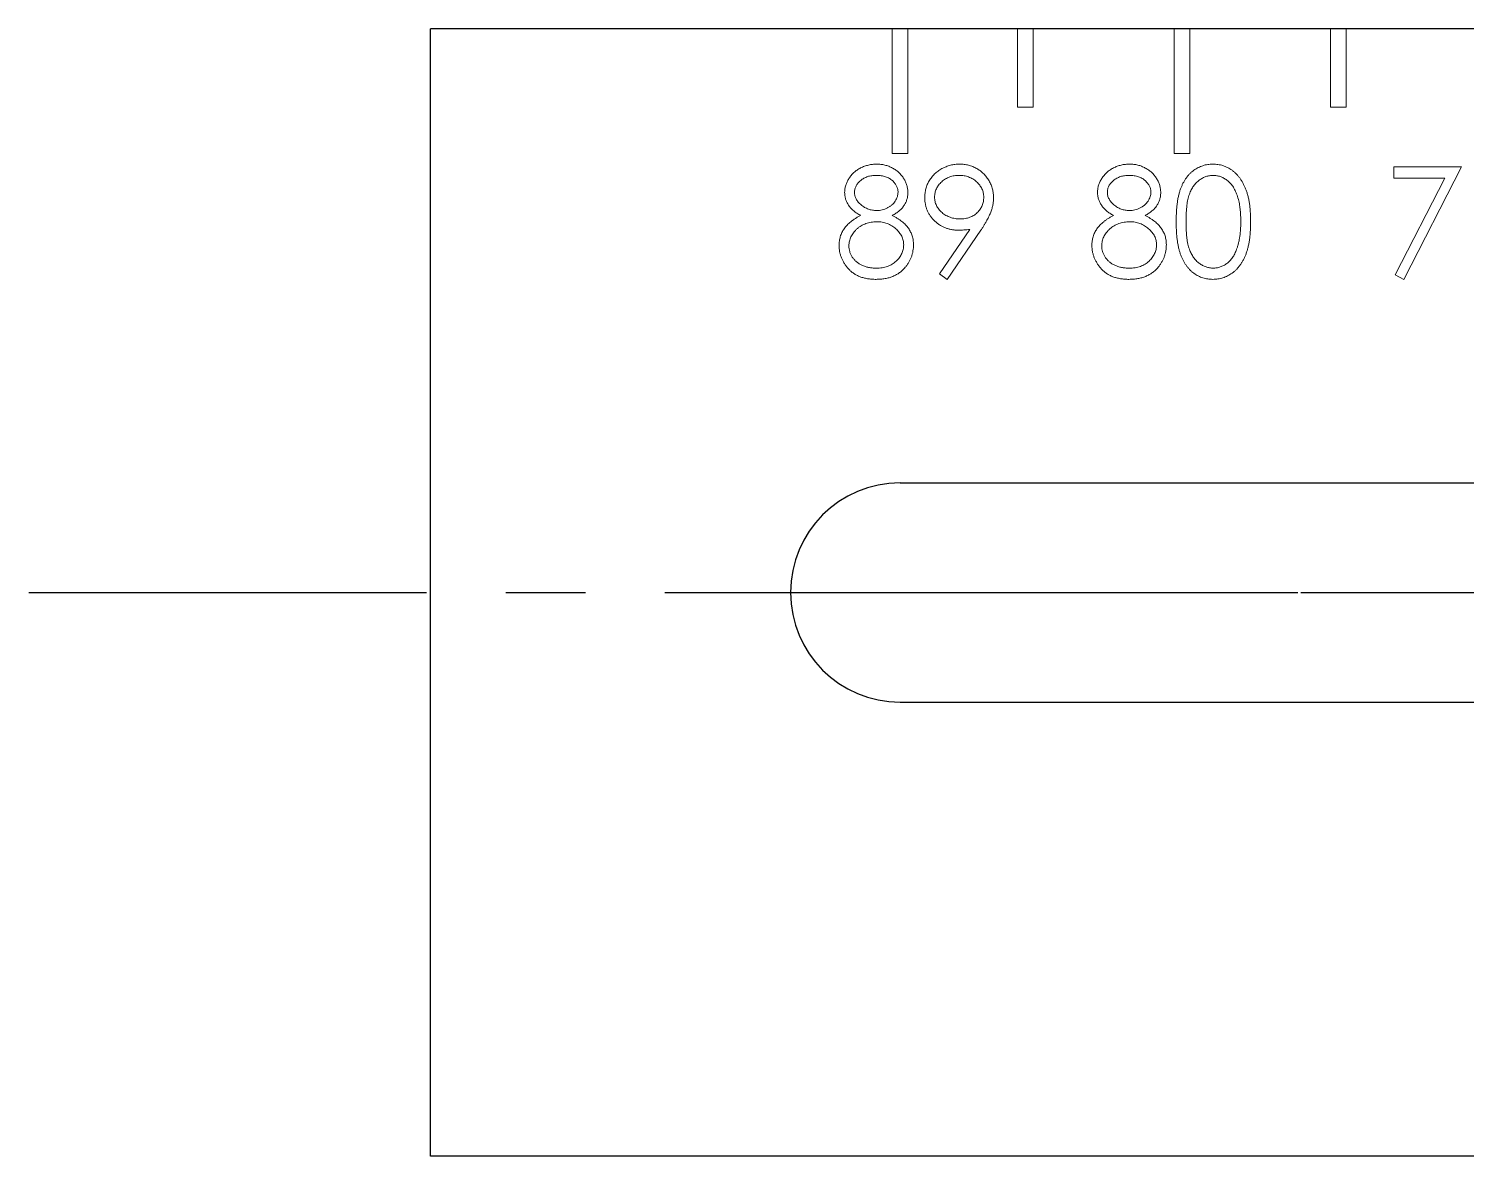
# Model space of a CAD drawing. Header units: millimetres. Extents: x -163 to 21, y 0 to 36.
# Drawn here: x -162.84 to -116.92, y 0 to 36 of the extents above; entities that cross this region are included whole.
import ezdxf

# ---------------------------------------------------------------- set-up
doc = ezdxf.new("R2010")
doc.units = ezdxf.units.MM
doc.linetypes.add('CENTERX2', pattern=[20.32, 12.7, -2.54, 2.54, -2.54])

msp = doc.modelspace()

# ---------------------------------------------------------------- linework, layer by layer
at = {"color": 7, "linetype": 'Continuous'}
for p, q in [((0, 36), (-150, 36)), ((-150, 0), (-150, 36)), ((-135, 21.5), (-15, 21.5)), ((-135, 14.5), (-15, 14.5)), ((0, 0), (-150, 0))]:
    msp.add_line(p, q, dxfattribs=at)
at = {"color": 7, "linetype": 'Continuous', "lineweight": 15}
for p, q in [((-150, 36), (-150, 0)), ((0, 36), (-150, 36)), ((-135.25, 36), (-135.25, 32.015)), ((-134.75, 32.015), (-134.75, 36)), ((-131.25, 36), (-131.25, 33.5)), ((-130.75, 33.5), (-130.75, 36)), ((-126.25, 36), (-126.25, 32.015)), ((-125.75, 32.015), (-125.75, 36)), ((-121.25, 36), (-121.25, 33.5)), ((-120.75, 33.5), (-120.75, 36)), ((-131.25, 33.5), (-130.75, 33.5)), ((-121.25, 33.5), (-120.75, 33.5)), ((-135.25, 32.015), (-134.75, 32.015)), ((-126.25, 32.015), (-125.75, 32.015)), ((-119.227, 31.588), (-117.073, 31.588)), ((-119.227, 31.229), (-119.227, 31.588)), ((-117.605, 31.229), (-119.227, 31.229)), ((-119.184, 28.148), (-117.605, 31.229)), ((-117.073, 31.588), (-118.913, 27.998)), ((-133.747, 28.173), (-132.774, 29.595)), ((-132.419, 29.574), (-133.496, 27.998)), ((-133.496, 27.998), (-133.747, 28.173)), ((-118.913, 27.998), (-119.184, 28.148)), ((-15, 21.5), (-135, 21.5)), ((-135, 14.5), (-15, 14.5)), ((-150, 0), (0, 0))]:
    msp.add_line(p, q, dxfattribs=at)
at = {"color": 7, "linetype": 'CENTERX2'}
for p, q in [((-162.835, 18), (20.962, 18)), ((-135, 18), (-15, 18))]:
    msp.add_line(p, q, dxfattribs=at)
at = {"color": 7, "linetype": 'Continuous'}
msp.add_arc((-135, 18), 3.5, 90, 270, dxfattribs=at)
at = {"color": 7, "linetype": 'Continuous', "lineweight": 15}
msp.add_arc((-135, 18), 3.5, 90, 270, dxfattribs=at)
for points, knots in [([(-136.772, 30.78), (-136.77, 30.817), (-136.767, 30.892), (-136.74, 31.004), (-136.697, 31.113), (-136.638, 31.22), (-136.565, 31.321), (-136.477, 31.412), (-136.376, 31.491), (-136.263, 31.558), (-136.142, 31.612), (-136.014, 31.649), (-135.882, 31.674), (-135.792, 31.676), (-135.746, 31.678)], [0, 0, 0, 0, 0.074058, 0.14887, 0.226668, 0.307735, 0.391157, 0.473929, 0.557928, 0.644989, 0.733364, 0.821092, 0.909287, 1, 1, 1, 1]), ([(-135.764, 31.319), (-135.788, 31.318), (-135.836, 31.317), (-135.907, 31.31), (-135.974, 31.297), (-136.038, 31.28), (-136.098, 31.257), (-136.156, 31.229), (-136.21, 31.196), (-136.261, 31.159), (-136.307, 31.118), (-136.347, 31.075), (-136.381, 31.029), (-136.41, 30.983), (-136.43, 30.933), (-136.446, 30.882), (-136.457, 30.829), (-136.457, 30.793), (-136.458, 30.775)], [0, 0, 0, 0, 0.075243, 0.147209, 0.216447, 0.284025, 0.350655, 0.415031, 0.47963, 0.544652, 0.608044, 0.667828, 0.725114, 0.780992, 0.835527, 0.889438, 0.944072, 1, 1, 1, 1]), ([(-135.067, 30.782), (-135.067, 30.798), (-135.068, 30.831), (-135.077, 30.88), (-135.091, 30.928), (-135.111, 30.975), (-135.136, 31.02), (-135.167, 31.065), (-135.204, 31.108), (-135.245, 31.151), (-135.292, 31.19), (-135.344, 31.225), (-135.402, 31.254), (-135.465, 31.278), (-135.533, 31.296), (-135.605, 31.31), (-135.683, 31.317), (-135.736, 31.318), (-135.764, 31.319)], [0, 0, 0, 0, 0.050902, 0.101034, 0.151084, 0.203062, 0.256248, 0.310847, 0.368769, 0.430015, 0.49252, 0.556049, 0.621996, 0.690192, 0.761385, 0.836356, 0.915487, 1, 1, 1, 1]), ([(-135.746, 31.678), (-135.702, 31.676), (-135.614, 31.674), (-135.485, 31.65), (-135.361, 31.61), (-135.244, 31.556), (-135.135, 31.49), (-135.038, 31.409), (-134.953, 31.319), (-134.882, 31.218), (-134.824, 31.112), (-134.783, 31), (-134.758, 30.886), (-134.754, 30.809), (-134.753, 30.77)], [0, 0, 0, 0, 0.08941, 0.176306, 0.262626, 0.349446, 0.435498, 0.518928, 0.601355, 0.684256, 0.765807, 0.844877, 0.92228, 1, 1, 1, 1]), ([(-134.214, 30.606), (-134.212, 30.655), (-134.209, 30.751), (-134.182, 30.891), (-134.137, 31.024), (-134.074, 31.149), (-133.995, 31.264), (-133.9, 31.367), (-133.789, 31.458), (-133.666, 31.536), (-133.532, 31.599), (-133.393, 31.645), (-133.248, 31.672), (-133.15, 31.676), (-133.1, 31.678)], [0, 0, 0, 0, 0.085249, 0.167327, 0.248175, 0.328829, 0.409908, 0.490584, 0.572993, 0.658265, 0.744222, 0.82906, 0.913938, 1, 1, 1, 1]), ([(-133.116, 31.319), (-133.143, 31.318), (-133.195, 31.317), (-133.272, 31.308), (-133.346, 31.291), (-133.417, 31.269), (-133.486, 31.24), (-133.551, 31.205), (-133.613, 31.163), (-133.671, 31.116), (-133.725, 31.065), (-133.771, 31.009), (-133.811, 30.951), (-133.844, 30.891), (-133.869, 30.828), (-133.887, 30.762), (-133.898, 30.694), (-133.899, 30.647), (-133.9, 30.623)], [0, 0, 0, 0, 0.0687118, 0.1348121, 0.1995376, 0.2633349, 0.3267475, 0.3903285, 0.4541258, 0.5192033, 0.5835101, 0.6454972, 0.7052898, 0.7634876, 0.8218564, 0.8800043, 0.9391077, 1, 1, 1, 1]), ([(-132.33, 30.623), (-132.33, 30.647), (-132.332, 30.694), (-132.342, 30.762), (-132.361, 30.828), (-132.386, 30.891), (-132.419, 30.951), (-132.458, 31.009), (-132.505, 31.064), (-132.559, 31.116), (-132.617, 31.163), (-132.679, 31.205), (-132.745, 31.24), (-132.813, 31.269), (-132.884, 31.291), (-132.959, 31.308), (-133.037, 31.317), (-133.089, 31.318), (-133.116, 31.319)], [0, 0, 0, 0, 0.06076, 0.119735, 0.177757, 0.235999, 0.29407, 0.353733, 0.415973, 0.48014, 0.545076, 0.608735, 0.672178, 0.735453, 0.799112, 0.864284, 0.930837, 1, 1, 1, 1]), ([(-133.1, 31.678), (-133.052, 31.676), (-132.956, 31.672), (-132.815, 31.646), (-132.68, 31.601), (-132.552, 31.54), (-132.433, 31.462), (-132.326, 31.37), (-132.234, 31.263), (-132.156, 31.144), (-132.094, 31.016), (-132.048, 30.882), (-132.021, 30.743), (-132.017, 30.65), (-132.015, 30.602)], [0, 0, 0, 0, 0.085532, 0.169003, 0.251943, 0.335682, 0.419409, 0.501265, 0.583703, 0.668, 0.751919, 0.834598, 0.916526, 1, 1, 1, 1]), ([(-128.695, 30.78), (-128.693, 30.817), (-128.69, 30.892), (-128.663, 31.004), (-128.62, 31.113), (-128.561, 31.22), (-128.488, 31.321), (-128.4, 31.412), (-128.299, 31.491), (-128.186, 31.558), (-128.065, 31.612), (-127.937, 31.649), (-127.805, 31.674), (-127.715, 31.676), (-127.669, 31.678)], [0, 0, 0, 0, 0.074058, 0.14887, 0.226668, 0.307735, 0.391157, 0.473929, 0.557928, 0.644989, 0.733364, 0.821092, 0.909287, 1, 1, 1, 1]), ([(-127.687, 31.319), (-127.711, 31.318), (-127.759, 31.317), (-127.83, 31.31), (-127.897, 31.297), (-127.961, 31.28), (-128.022, 31.257), (-128.079, 31.229), (-128.133, 31.196), (-128.184, 31.159), (-128.23, 31.118), (-128.27, 31.075), (-128.304, 31.029), (-128.333, 30.983), (-128.354, 30.933), (-128.369, 30.882), (-128.38, 30.829), (-128.38, 30.793), (-128.381, 30.775)], [0, 0, 0, 0, 0.075243, 0.147209, 0.216447, 0.284025, 0.350655, 0.415031, 0.47963, 0.544652, 0.608044, 0.667828, 0.725114, 0.780992, 0.835527, 0.889438, 0.944072, 1, 1, 1, 1]), ([(-126.99, 30.782), (-126.99, 30.798), (-126.991, 30.831), (-127, 30.88), (-127.014, 30.928), (-127.034, 30.975), (-127.06, 31.02), (-127.09, 31.065), (-127.127, 31.108), (-127.168, 31.151), (-127.215, 31.19), (-127.268, 31.225), (-127.325, 31.254), (-127.388, 31.278), (-127.456, 31.296), (-127.528, 31.31), (-127.606, 31.317), (-127.659, 31.318), (-127.687, 31.319)], [0, 0, 0, 0, 0.050902, 0.101034, 0.151084, 0.203062, 0.256248, 0.310847, 0.368769, 0.430015, 0.49252, 0.556049, 0.621996, 0.690192, 0.761385, 0.836356, 0.915487, 1, 1, 1, 1]), ([(-127.669, 31.678), (-127.625, 31.676), (-127.537, 31.674), (-127.408, 31.65), (-127.285, 31.61), (-127.167, 31.556), (-127.058, 31.49), (-126.961, 31.409), (-126.876, 31.319), (-126.805, 31.218), (-126.747, 31.112), (-126.707, 31), (-126.681, 30.886), (-126.677, 30.809), (-126.676, 30.77)], [0, 0, 0, 0, 0.08941, 0.176306, 0.262626, 0.349446, 0.435498, 0.518928, 0.601355, 0.684256, 0.765807, 0.844877, 0.92228, 1, 1, 1, 1]), ([(-126.182, 29.837), (-126.182, 29.893), (-126.181, 30.002), (-126.174, 30.161), (-126.162, 30.309), (-126.146, 30.449), (-126.127, 30.578), (-126.1, 30.697), (-126.07, 30.807), (-126.036, 30.907), (-125.997, 31), (-125.955, 31.086), (-125.907, 31.166), (-125.857, 31.242), (-125.803, 31.31), (-125.745, 31.374), (-125.683, 31.431), (-125.617, 31.483), (-125.548, 31.528), (-125.478, 31.568), (-125.405, 31.603), (-125.33, 31.629), (-125.253, 31.652), (-125.175, 31.667), (-125.094, 31.676), (-125.04, 31.677), (-125.012, 31.678)], [0, 0, 0, 0, 0.068595, 0.133246, 0.194313, 0.251279, 0.304513, 0.354235, 0.400481, 0.443411, 0.484015, 0.523252, 0.561042, 0.5979, 0.633518, 0.668314, 0.702496, 0.736685, 0.770293, 0.803437, 0.835913, 0.86846, 0.900847, 0.933467, 0.966258, 1, 1, 1, 1]), ([(-125.001, 31.319), (-125.04, 31.317), (-125.118, 31.313), (-125.232, 31.284), (-125.342, 31.234), (-125.429, 31.179), (-125.496, 31.127), (-125.543, 31.081), (-125.587, 31.032), (-125.628, 30.977), (-125.666, 30.919), (-125.701, 30.856), (-125.732, 30.788), (-125.761, 30.715), (-125.787, 30.636), (-125.808, 30.548), (-125.828, 30.452), (-125.841, 30.346), (-125.854, 30.232), (-125.862, 30.108), (-125.868, 29.976), (-125.868, 29.885), (-125.868, 29.838)], [0, 0, 0, 0, 0.060387, 0.120883, 0.182755, 0.247811, 0.281299, 0.315088, 0.349702, 0.384857, 0.420966, 0.458511, 0.497175, 0.537602, 0.580503, 0.627468, 0.678388, 0.733983, 0.793747, 0.857714, 0.926698, 1, 1, 1, 1]), ([(-125.012, 31.678), (-124.984, 31.677), (-124.929, 31.676), (-124.847, 31.667), (-124.767, 31.652), (-124.689, 31.63), (-124.613, 31.602), (-124.539, 31.568), (-124.467, 31.529), (-124.398, 31.482), (-124.33, 31.43), (-124.267, 31.371), (-124.207, 31.306), (-124.151, 31.236), (-124.099, 31.159), (-124.049, 31.076), (-124.005, 30.986), (-123.962, 30.891), (-123.925, 30.788), (-123.892, 30.677), (-123.865, 30.557), (-123.842, 30.43), (-123.825, 30.293), (-123.812, 30.148), (-123.806, 29.995), (-123.805, 29.89), (-123.804, 29.837)], [0, 0, 0, 0, 0.033788, 0.067194, 0.099862, 0.132567, 0.165151, 0.197913, 0.231319, 0.265083, 0.299255, 0.334399, 0.369943, 0.406284, 0.444064, 0.482998, 0.523354, 0.565537, 0.609613, 0.656391, 0.705885, 0.758325, 0.813832, 0.872795, 0.934722, 1, 1, 1, 1]), ([(-124.118, 29.838), (-124.119, 29.88), (-124.12, 29.962), (-124.124, 30.083), (-124.134, 30.197), (-124.146, 30.306), (-124.164, 30.409), (-124.182, 30.507), (-124.208, 30.597), (-124.234, 30.683), (-124.265, 30.763), (-124.299, 30.837), (-124.335, 30.906), (-124.375, 30.969), (-124.417, 31.027), (-124.463, 31.079), (-124.51, 31.126), (-124.577, 31.179), (-124.664, 31.234), (-124.773, 31.284), (-124.887, 31.313), (-124.963, 31.317), (-125.001, 31.319)], [0, 0, 0, 0, 0.065681, 0.128486, 0.188175, 0.245106, 0.299448, 0.350823, 0.399942, 0.446672, 0.491255, 0.533376, 0.573853, 0.612526, 0.649597, 0.685532, 0.720106, 0.753838, 0.818925, 0.880493, 0.940311, 1, 1, 1, 1]), ([(-136.261, 30.038), (-136.301, 30.06), (-136.38, 30.103), (-136.484, 30.182), (-136.573, 30.267), (-136.646, 30.361), (-136.703, 30.46), (-136.742, 30.563), (-136.768, 30.67), (-136.771, 30.743), (-136.772, 30.78)], [0, 0, 0, 0, 0.14586, 0.282426, 0.41085, 0.535029, 0.654701, 0.770133, 0.884556, 1, 1, 1, 1]), ([(-136.458, 30.775), (-136.457, 30.756), (-136.456, 30.72), (-136.445, 30.667), (-136.43, 30.615), (-136.405, 30.564), (-136.375, 30.515), (-136.339, 30.466), (-136.295, 30.42), (-136.246, 30.375), (-136.193, 30.333), (-136.136, 30.297), (-136.077, 30.266), (-136.016, 30.241), (-135.953, 30.221), (-135.888, 30.207), (-135.82, 30.199), (-135.774, 30.198), (-135.751, 30.197)], [0, 0, 0, 0, 0.054564, 0.107826, 0.161924, 0.21751, 0.274498, 0.334815, 0.397555, 0.464755, 0.532901, 0.600097, 0.665354, 0.731084, 0.796883, 0.863292, 0.930831, 1, 1, 1, 1]), ([(-135.751, 30.197), (-135.721, 30.198), (-135.662, 30.2), (-135.575, 30.216), (-135.49, 30.241), (-135.408, 30.276), (-135.332, 30.32), (-135.264, 30.372), (-135.205, 30.431), (-135.156, 30.498), (-135.118, 30.568), (-135.088, 30.639), (-135.07, 30.71), (-135.068, 30.758), (-135.067, 30.782)], [0, 0, 0, 0, 0.08969, 0.178494, 0.266838, 0.356558, 0.445334, 0.530806, 0.614076, 0.697707, 0.779142, 0.855354, 0.928557, 1, 1, 1, 1]), ([(-134.753, 30.77), (-134.754, 30.732), (-134.757, 30.657), (-134.781, 30.549), (-134.82, 30.447), (-134.875, 30.351), (-134.946, 30.262), (-135.033, 30.18), (-135.134, 30.103), (-135.21, 30.06), (-135.25, 30.038)], [0, 0, 0, 0, 0.121904, 0.239413, 0.35541, 0.472091, 0.592859, 0.718703, 0.854892, 1, 1, 1, 1]), ([(-128.184, 30.038), (-128.224, 30.06), (-128.303, 30.103), (-128.407, 30.182), (-128.496, 30.267), (-128.569, 30.361), (-128.626, 30.46), (-128.665, 30.563), (-128.691, 30.67), (-128.694, 30.743), (-128.695, 30.78)], [0, 0, 0, 0, 0.14586, 0.282426, 0.41085, 0.535029, 0.654701, 0.770133, 0.884556, 1, 1, 1, 1]), ([(-128.381, 30.775), (-128.38, 30.756), (-128.379, 30.72), (-128.368, 30.667), (-128.353, 30.615), (-128.328, 30.564), (-128.298, 30.515), (-128.262, 30.466), (-128.218, 30.42), (-128.169, 30.375), (-128.116, 30.333), (-128.059, 30.297), (-128, 30.266), (-127.939, 30.241), (-127.876, 30.221), (-127.811, 30.207), (-127.743, 30.199), (-127.697, 30.198), (-127.674, 30.197)], [0, 0, 0, 0, 0.054564, 0.107826, 0.161924, 0.21751, 0.274498, 0.334815, 0.397555, 0.464755, 0.532901, 0.600097, 0.665354, 0.731084, 0.796883, 0.863292, 0.930831, 1, 1, 1, 1]), ([(-127.674, 30.197), (-127.644, 30.198), (-127.585, 30.2), (-127.498, 30.216), (-127.413, 30.241), (-127.331, 30.276), (-127.255, 30.32), (-127.188, 30.372), (-127.129, 30.431), (-127.079, 30.498), (-127.041, 30.568), (-127.011, 30.639), (-126.993, 30.71), (-126.991, 30.758), (-126.99, 30.782)], [0, 0, 0, 0, 0.08969, 0.178494, 0.266838, 0.356558, 0.445334, 0.530806, 0.614076, 0.697707, 0.779142, 0.855354, 0.928557, 1, 1, 1, 1]), ([(-126.676, 30.77), (-126.677, 30.732), (-126.68, 30.657), (-126.704, 30.549), (-126.744, 30.447), (-126.798, 30.351), (-126.869, 30.262), (-126.956, 30.18), (-127.057, 30.103), (-127.133, 30.06), (-127.173, 30.038)], [0, 0, 0, 0, 0.121904, 0.239413, 0.35541, 0.472091, 0.592859, 0.718703, 0.854892, 1, 1, 1, 1]), ([(-133.142, 29.569), (-133.179, 29.57), (-133.251, 29.572), (-133.357, 29.586), (-133.459, 29.609), (-133.556, 29.642), (-133.65, 29.684), (-133.739, 29.736), (-133.824, 29.797), (-133.903, 29.867), (-133.976, 29.944), (-134.04, 30.025), (-134.094, 30.111), (-134.138, 30.202), (-134.172, 30.297), (-134.196, 30.396), (-134.211, 30.499), (-134.213, 30.57), (-134.214, 30.606)], [0, 0, 0, 0, 0.0662949, 0.1301311, 0.1928622, 0.25436, 0.3159098, 0.3773381, 0.4402053, 0.5041751, 0.5680336, 0.6302277, 0.6908615, 0.7514218, 0.8114657, 0.8727505, 0.9353907, 1, 1, 1, 1]), ([(-133.9, 30.623), (-133.899, 30.6), (-133.898, 30.553), (-133.887, 30.485), (-133.867, 30.419), (-133.842, 30.355), (-133.808, 30.295), (-133.766, 30.237), (-133.717, 30.182), (-133.662, 30.13), (-133.601, 30.083), (-133.536, 30.041), (-133.468, 30.006), (-133.397, 29.978), (-133.323, 29.955), (-133.246, 29.939), (-133.166, 29.93), (-133.112, 29.929), (-133.084, 29.928)], [0, 0, 0, 0, 0.05954, 0.117423, 0.17444, 0.231734, 0.289722, 0.3492, 0.410516, 0.47508, 0.540094, 0.604444, 0.668697, 0.73211, 0.796739, 0.862906, 0.930462, 1, 1, 1, 1]), ([(-133.084, 29.928), (-133.056, 29.929), (-133.002, 29.93), (-132.923, 29.939), (-132.848, 29.955), (-132.777, 29.978), (-132.71, 30.006), (-132.647, 30.041), (-132.589, 30.083), (-132.536, 30.13), (-132.488, 30.182), (-132.445, 30.237), (-132.409, 30.295), (-132.381, 30.356), (-132.357, 30.419), (-132.341, 30.485), (-132.332, 30.553), (-132.33, 30.6), (-132.33, 30.623)], [0, 0, 0, 0, 0.072713, 0.1415475, 0.2083625, 0.2724616, 0.33539, 0.3977113, 0.4593834, 0.5220982, 0.5843148, 0.6443919, 0.703345, 0.7615089, 0.8200305, 0.878517, 0.9382645, 1, 1, 1, 1]), ([(-132.015, 30.602), (-132.017, 30.566), (-132.019, 30.491), (-132.036, 30.378), (-132.064, 30.262), (-132.096, 30.165), (-132.128, 30.084), (-132.157, 30.02), (-132.189, 29.953), (-132.227, 29.883), (-132.268, 29.81), (-132.314, 29.734), (-132.364, 29.655), (-132.4, 29.602), (-132.419, 29.574)], [0, 0, 0, 0, 0.09832, 0.199417, 0.305603, 0.416162, 0.474582, 0.537006, 0.603857, 0.67409, 0.749417, 0.828253, 0.912054, 1, 1, 1, 1]), ([(-136.951, 29.079), (-136.951, 29.103), (-136.95, 29.152), (-136.942, 29.224), (-136.929, 29.293), (-136.912, 29.361), (-136.888, 29.427), (-136.86, 29.492), (-136.827, 29.554), (-136.789, 29.615), (-136.745, 29.674), (-136.695, 29.731), (-136.638, 29.786), (-136.574, 29.84), (-136.506, 29.893), (-136.43, 29.943), (-136.348, 29.993), (-136.29, 30.023), (-136.261, 30.038)], [0, 0, 0, 0, 0.0588536, 0.1163155, 0.1726748, 0.2287804, 0.2845804, 0.3402565, 0.3966298, 0.4535073, 0.5123182, 0.5726484, 0.6360219, 0.7023629, 0.7714831, 0.8441845, 0.9200698, 1, 1, 1, 1]), ([(-135.25, 30.038), (-135.221, 30.023), (-135.165, 29.994), (-135.086, 29.947), (-135.013, 29.897), (-134.945, 29.848), (-134.883, 29.796), (-134.828, 29.742), (-134.778, 29.687), (-134.735, 29.63), (-134.697, 29.572), (-134.664, 29.511), (-134.635, 29.449), (-134.613, 29.384), (-134.595, 29.318), (-134.582, 29.25), (-134.575, 29.179), (-134.574, 29.132), (-134.573, 29.107)], [0, 0, 0, 0, 0.079525, 0.1551, 0.22722, 0.295911, 0.362056, 0.42552, 0.485813, 0.544495, 0.60146, 0.657841, 0.713974, 0.769468, 0.82613, 0.882885, 0.940701, 1, 1, 1, 1]), ([(-128.874, 29.079), (-128.874, 29.103), (-128.873, 29.152), (-128.865, 29.224), (-128.852, 29.293), (-128.835, 29.361), (-128.811, 29.427), (-128.783, 29.492), (-128.75, 29.554), (-128.712, 29.615), (-128.668, 29.674), (-128.618, 29.731), (-128.561, 29.786), (-128.497, 29.84), (-128.429, 29.893), (-128.353, 29.943), (-128.271, 29.993), (-128.213, 30.023), (-128.184, 30.038)], [0, 0, 0, 0, 0.0588536, 0.1163155, 0.1726748, 0.2287804, 0.2845804, 0.3402565, 0.3966298, 0.4535073, 0.5123182, 0.5726484, 0.6360219, 0.7023629, 0.7714831, 0.8441845, 0.9200698, 1, 1, 1, 1]), ([(-127.173, 30.038), (-127.144, 30.023), (-127.088, 29.994), (-127.009, 29.947), (-126.936, 29.897), (-126.868, 29.848), (-126.806, 29.796), (-126.751, 29.742), (-126.701, 29.687), (-126.658, 29.63), (-126.62, 29.572), (-126.587, 29.511), (-126.558, 29.449), (-126.536, 29.384), (-126.518, 29.318), (-126.505, 29.25), (-126.498, 29.179), (-126.497, 29.132), (-126.496, 29.107)], [0, 0, 0, 0, 0.079525, 0.1551, 0.22722, 0.295911, 0.362056, 0.42552, 0.485813, 0.544495, 0.60146, 0.657841, 0.713974, 0.769468, 0.82613, 0.882885, 0.940701, 1, 1, 1, 1]), ([(-135.743, 29.838), (-135.774, 29.838), (-135.836, 29.836), (-135.925, 29.824), (-136.011, 29.808), (-136.093, 29.782), (-136.171, 29.749), (-136.245, 29.709), (-136.316, 29.662), (-136.381, 29.608), (-136.441, 29.55), (-136.493, 29.488), (-136.538, 29.425), (-136.574, 29.358), (-136.603, 29.289), (-136.622, 29.217), (-136.635, 29.144), (-136.636, 29.094), (-136.637, 29.068)], [0, 0, 0, 0, 0.071269, 0.139812, 0.206497, 0.271535, 0.336082, 0.400528, 0.464984, 0.53005, 0.594423, 0.655583, 0.714849, 0.772115, 0.828999, 0.885122, 0.942079, 1, 1, 1, 1]), ([(-134.887, 29.101), (-134.888, 29.125), (-134.89, 29.172), (-134.901, 29.242), (-134.921, 29.309), (-134.949, 29.375), (-134.985, 29.438), (-135.028, 29.5), (-135.079, 29.559), (-135.138, 29.615), (-135.202, 29.667), (-135.269, 29.713), (-135.34, 29.752), (-135.415, 29.783), (-135.492, 29.808), (-135.573, 29.825), (-135.657, 29.836), (-135.714, 29.837), (-135.743, 29.838)], [0, 0, 0, 0, 0.057339, 0.113063, 0.169181, 0.225775, 0.283826, 0.343454, 0.405907, 0.471392, 0.538003, 0.603064, 0.667602, 0.732225, 0.797005, 0.863048, 0.930357, 1, 1, 1, 1]), ([(-132.774, 29.595), (-132.836, 29.588), (-132.958, 29.573), (-133.082, 29.57), (-133.142, 29.569)], [0, 0, 0, 0, 0.5078576, 1, 1, 1, 1]), ([(-127.666, 29.838), (-127.698, 29.838), (-127.759, 29.836), (-127.848, 29.824), (-127.934, 29.808), (-128.016, 29.782), (-128.094, 29.749), (-128.168, 29.709), (-128.239, 29.662), (-128.304, 29.608), (-128.364, 29.55), (-128.416, 29.488), (-128.461, 29.425), (-128.497, 29.358), (-128.526, 29.289), (-128.545, 29.217), (-128.558, 29.144), (-128.559, 29.094), (-128.56, 29.068)], [0, 0, 0, 0, 0.071269, 0.139812, 0.206497, 0.271535, 0.336082, 0.400528, 0.464984, 0.53005, 0.594423, 0.655583, 0.714849, 0.772115, 0.828999, 0.885122, 0.942079, 1, 1, 1, 1]), ([(-126.81, 29.101), (-126.811, 29.125), (-126.813, 29.172), (-126.824, 29.242), (-126.844, 29.309), (-126.872, 29.375), (-126.908, 29.438), (-126.951, 29.5), (-127.003, 29.559), (-127.061, 29.615), (-127.125, 29.667), (-127.192, 29.713), (-127.263, 29.752), (-127.338, 29.783), (-127.416, 29.808), (-127.496, 29.825), (-127.58, 29.836), (-127.637, 29.837), (-127.666, 29.838)], [0, 0, 0, 0, 0.057339, 0.113063, 0.169181, 0.225775, 0.283826, 0.343454, 0.405907, 0.471392, 0.538003, 0.603064, 0.667602, 0.732225, 0.797005, 0.863048, 0.930357, 1, 1, 1, 1]), ([(-125.012, 27.998), (-125.04, 27.999), (-125.094, 28), (-125.175, 28.009), (-125.253, 28.025), (-125.329, 28.046), (-125.404, 28.072), (-125.476, 28.106), (-125.546, 28.146), (-125.615, 28.19), (-125.68, 28.242), (-125.742, 28.299), (-125.799, 28.362), (-125.853, 28.432), (-125.904, 28.506), (-125.951, 28.587), (-125.994, 28.674), (-126.034, 28.767), (-126.069, 28.869), (-126.1, 28.979), (-126.125, 29.099), (-126.146, 29.228), (-126.162, 29.367), (-126.174, 29.515), (-126.181, 29.673), (-126.182, 29.781), (-126.182, 29.837)], [0, 0, 0, 0, 0.033787, 0.066622, 0.099285, 0.131361, 0.163585, 0.196104, 0.228902, 0.262158, 0.295991, 0.330218, 0.36506, 0.400951, 0.43762, 0.475708, 0.515381, 0.556414, 0.599765, 0.646424, 0.696431, 0.749782, 0.806573, 0.867436, 0.931887, 1, 1, 1, 1]), ([(-125.868, 29.838), (-125.868, 29.791), (-125.868, 29.701), (-125.862, 29.569), (-125.853, 29.446), (-125.843, 29.332), (-125.827, 29.226), (-125.809, 29.13), (-125.788, 29.042), (-125.762, 28.962), (-125.733, 28.889), (-125.701, 28.822), (-125.667, 28.759), (-125.629, 28.7), (-125.588, 28.646), (-125.544, 28.596), (-125.496, 28.551), (-125.429, 28.497), (-125.341, 28.442), (-125.231, 28.393), (-125.117, 28.363), (-125.04, 28.359), (-125.001, 28.357)], [0, 0, 0, 0, 0.072951, 0.141584, 0.205926, 0.265301, 0.320597, 0.371817, 0.41879, 0.461699, 0.502134, 0.540804, 0.578181, 0.614297, 0.649678, 0.684299, 0.718359, 0.752081, 0.817652, 0.879722, 0.939966, 1, 1, 1, 1]), ([(-123.804, 29.837), (-123.805, 29.783), (-123.806, 29.679), (-123.812, 29.526), (-123.825, 29.382), (-123.842, 29.247), (-123.864, 29.119), (-123.892, 29.001), (-123.922, 28.89), (-123.96, 28.788), (-124.002, 28.693), (-124.047, 28.604), (-124.095, 28.521), (-124.147, 28.444), (-124.204, 28.372), (-124.264, 28.308), (-124.328, 28.249), (-124.395, 28.196), (-124.466, 28.15), (-124.538, 28.109), (-124.612, 28.076), (-124.688, 28.047), (-124.766, 28.025), (-124.847, 28.01), (-124.929, 28), (-124.984, 27.999), (-125.012, 27.998)], [0, 0, 0, 0, 0.065063, 0.126773, 0.185516, 0.240765, 0.29298, 0.34225, 0.388919, 0.432776, 0.474628, 0.514775, 0.553606, 0.591426, 0.628028, 0.663804, 0.698984, 0.733591, 0.767628, 0.801208, 0.834264, 0.866981, 0.89972, 0.932702, 0.966176, 1, 1, 1, 1]), ([(-124.251, 28.958), (-124.24, 28.989), (-124.219, 29.053), (-124.191, 29.151), (-124.169, 29.254), (-124.15, 29.362), (-124.136, 29.474), (-124.126, 29.591), (-124.119, 29.713), (-124.118, 29.796), (-124.118, 29.838)], [0, 0, 0, 0, 0.110588, 0.224542, 0.342503, 0.464324, 0.590756, 0.722227, 0.858843, 1, 1, 1, 1]), ([(-135.767, 27.998), (-135.814, 27.999), (-135.906, 28.002), (-136.039, 28.017), (-136.163, 28.044), (-136.279, 28.08), (-136.386, 28.127), (-136.483, 28.186), (-136.573, 28.255), (-136.652, 28.334), (-136.722, 28.419), (-136.783, 28.507), (-136.834, 28.597), (-136.878, 28.689), (-136.911, 28.784), (-136.934, 28.88), (-136.948, 28.979), (-136.95, 29.045), (-136.951, 29.079)], [0, 0, 0, 0, 0.0785564, 0.1528628, 0.2235597, 0.2903749, 0.3554031, 0.4182912, 0.4803886, 0.5430726, 0.6049239, 0.6643983, 0.7219426, 0.7783749, 0.8338299, 0.8888612, 0.9440889, 1, 1, 1, 1]), ([(-136.637, 29.068), (-136.636, 29.037), (-136.633, 28.974), (-136.612, 28.882), (-136.577, 28.793), (-136.529, 28.708), (-136.47, 28.628), (-136.397, 28.558), (-136.314, 28.496), (-136.22, 28.446), (-136.117, 28.406), (-136.006, 28.378), (-135.887, 28.36), (-135.806, 28.358), (-135.764, 28.357)], [0, 0, 0, 0, 0.074898, 0.148596, 0.224471, 0.302323, 0.381919, 0.461149, 0.542417, 0.626716, 0.714597, 0.804903, 0.900127, 1, 1, 1, 1]), ([(-135.764, 28.357), (-135.731, 28.358), (-135.667, 28.359), (-135.574, 28.37), (-135.486, 28.387), (-135.404, 28.412), (-135.326, 28.443), (-135.254, 28.482), (-135.185, 28.526), (-135.125, 28.579), (-135.069, 28.636), (-135.021, 28.695), (-134.979, 28.757), (-134.946, 28.821), (-134.92, 28.888), (-134.901, 28.957), (-134.889, 29.028), (-134.888, 29.077), (-134.887, 29.101)], [0, 0, 0, 0, 0.076559, 0.149161, 0.218827, 0.285567, 0.350313, 0.414125, 0.477179, 0.540368, 0.602202, 0.662034, 0.719934, 0.775907, 0.831115, 0.886667, 0.942552, 1, 1, 1, 1]), ([(-134.573, 29.107), (-134.574, 29.074), (-134.575, 29.007), (-134.589, 28.909), (-134.609, 28.813), (-134.638, 28.72), (-134.675, 28.631), (-134.722, 28.545), (-134.775, 28.461), (-134.817, 28.409), (-134.838, 28.383)], [0, 0, 0, 0, 0.128158, 0.253673, 0.377325, 0.499385, 0.622918, 0.745839, 0.871395, 1, 1, 1, 1]), ([(-127.69, 27.998), (-127.737, 27.999), (-127.829, 28.002), (-127.962, 28.017), (-128.086, 28.044), (-128.202, 28.08), (-128.309, 28.127), (-128.406, 28.186), (-128.496, 28.255), (-128.575, 28.334), (-128.645, 28.419), (-128.706, 28.507), (-128.757, 28.597), (-128.801, 28.689), (-128.834, 28.784), (-128.857, 28.88), (-128.872, 28.979), (-128.873, 29.045), (-128.874, 29.079)], [0, 0, 0, 0, 0.0785564, 0.1528628, 0.2235597, 0.2903749, 0.3554031, 0.4182912, 0.4803886, 0.5430726, 0.6049239, 0.6643983, 0.7219426, 0.7783749, 0.8338299, 0.8888612, 0.9440889, 1, 1, 1, 1]), ([(-128.56, 29.068), (-128.559, 29.037), (-128.556, 28.974), (-128.535, 28.882), (-128.5, 28.793), (-128.452, 28.708), (-128.393, 28.628), (-128.32, 28.558), (-128.238, 28.496), (-128.143, 28.446), (-128.041, 28.406), (-127.929, 28.378), (-127.81, 28.36), (-127.729, 28.358), (-127.687, 28.357)], [0, 0, 0, 0, 0.074898, 0.148596, 0.224471, 0.302323, 0.381919, 0.461149, 0.542417, 0.626716, 0.714597, 0.804903, 0.900127, 1, 1, 1, 1]), ([(-127.687, 28.357), (-127.654, 28.358), (-127.59, 28.359), (-127.497, 28.37), (-127.409, 28.387), (-127.327, 28.412), (-127.249, 28.443), (-127.177, 28.482), (-127.109, 28.526), (-127.048, 28.579), (-126.992, 28.636), (-126.944, 28.695), (-126.902, 28.757), (-126.869, 28.821), (-126.843, 28.888), (-126.824, 28.957), (-126.812, 29.028), (-126.811, 29.077), (-126.81, 29.101)], [0, 0, 0, 0, 0.076559, 0.149161, 0.218827, 0.285567, 0.350313, 0.414125, 0.477179, 0.540368, 0.602202, 0.662034, 0.719934, 0.775907, 0.831115, 0.886667, 0.942552, 1, 1, 1, 1]), ([(-126.496, 29.107), (-126.497, 29.074), (-126.499, 29.007), (-126.512, 28.909), (-126.532, 28.813), (-126.561, 28.72), (-126.599, 28.631), (-126.645, 28.545), (-126.698, 28.461), (-126.74, 28.409), (-126.761, 28.383)], [0, 0, 0, 0, 0.128158, 0.253673, 0.377325, 0.499385, 0.622918, 0.745839, 0.871395, 1, 1, 1, 1]), ([(-125.001, 28.357), (-124.963, 28.359), (-124.885, 28.362), (-124.772, 28.393), (-124.662, 28.439), (-124.576, 28.494), (-124.511, 28.547), (-124.464, 28.591), (-124.421, 28.641), (-124.38, 28.695), (-124.342, 28.754), (-124.308, 28.818), (-124.277, 28.886), (-124.26, 28.934), (-124.251, 28.958)], [0, 0, 0, 0, 0.112813, 0.225394, 0.339595, 0.459675, 0.521735, 0.583926, 0.648174, 0.713881, 0.781004, 0.851451, 0.924051, 1, 1, 1, 1]), ([(-134.838, 28.383), (-134.866, 28.352), (-134.921, 28.291), (-135.016, 28.212), (-135.12, 28.146), (-135.233, 28.092), (-135.354, 28.05), (-135.484, 28.019), (-135.623, 28.002), (-135.718, 28), (-135.767, 27.998)], [0, 0, 0, 0, 0.119283, 0.237093, 0.354796, 0.474576, 0.59746, 0.724926, 0.858883, 1, 1, 1, 1]), ([(-126.761, 28.383), (-126.789, 28.352), (-126.844, 28.291), (-126.939, 28.212), (-127.043, 28.146), (-127.156, 28.092), (-127.277, 28.05), (-127.407, 28.019), (-127.546, 28.002), (-127.641, 28), (-127.69, 27.998)], [0, 0, 0, 0, 0.119283, 0.237093, 0.354796, 0.474576, 0.59746, 0.724926, 0.858883, 1, 1, 1, 1])]:
    msp.add_open_spline(points, degree=3, knots=knots, dxfattribs=at)

doc.saveas('drawing.dxf')
